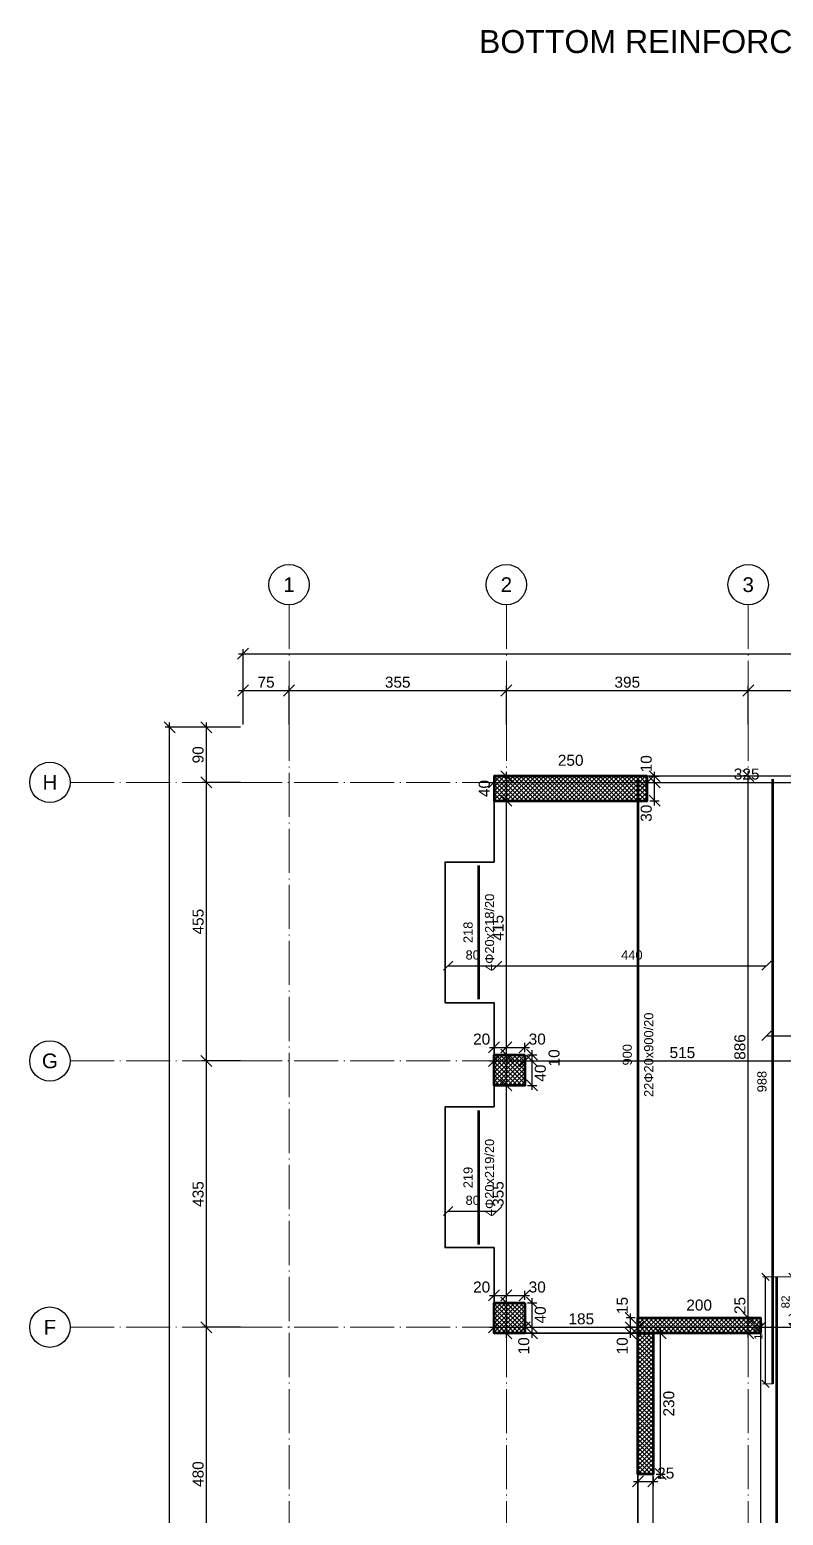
# Model space of a CAD drawing. Header units: millimetres. Extents: x -404 to 6018, y -5139 to 7890.
# Drawn here: x 3471 to 4702, y -2937 to -511 of the extents above; entities that cross this region are included whole.
import ezdxf
from ezdxf.enums import TextEntityAlignment as Align

# ---------------------------------------------------------------- set-up
doc = ezdxf.new("R2010")
doc.units = ezdxf.units.MM
doc.linetypes.add('ZWCAD_ISO04W100', pattern=[30.5, 24, -3, 0.5, -3])
for name, color, linetype, lineweight in [('AXIS LINES', 255, 'ZWCAD_ISO04W100', 13), ('COLUMN', 140, 'Continuous', 53), ('SLAB', 3, 'Continuous', 35), ('WALL', 10, 'Continuous', 53)]:
    doc.layers.add(name, color=color, linetype=linetype, lineweight=lineweight)
for name, color, linetype in [('FW_AXIS', 7, 'Continuous'), ('FW_COLUMN_HATCH', 8, 'Continuous'), ('FW_DIM', 7, 'Continuous'), ('FW_WALL_HATCH', 8, 'Continuous'), ('OPENING', 7, 'Continuous'), ('REB_NOTES', 7, 'Continuous'), ('REB_TOP_MESH_Y', 5, 'Continuous'), ('REB_TOP_MESH_Y_AXDIM', 5, 'Continuous'), ('REB_TOP_MESH_Y_LAP', 5, 'Continuous'), ('REB_TOP_MESH_Y_RANGE', 5, 'Continuous'), ('REB_TOP_MESH_Y_TEXT', 5, 'Continuous')]:
    doc.layers.add(name, color=color, linetype=linetype)
doc.styles.add('REBAR_TXT', font='arial.ttf')
doc.styles.get("Standard").update_dxf_attribs({"font": 'arial.ttf'})
doc.dimstyles.new('FW_DIM', dxfattribs={"dimtxt": 18, "dimasz": 9, "dimexe": 7.5, "dimexo": 4.5, "dimgap": 4.5, "dimtad": 1, "dimdec": 0, "dimtxsty": 'Standard', "dimtsz": 9, "dimcen": 2.5, "dimdle": 7.5, "dimclrd": 256, "dimclre": 256, "dimclrt": 7, "dimazin": 3, "dimtfac": 1, "dimtmove": 2, "dimatfit": 3})
doc.dimstyles.new('REBAR LAP', dxfattribs={"dimtxt": 13.5, "dimasz": 2.5, "dimexe": 4.5, "dimexo": 0, "dimgap": 4.5, "dimtad": 1, "dimdec": 0, "dimtxsty": 'Standard', "dimtsz": 6, "dimcen": 2.5, "dimclrd": 6, "dimclre": 6, "dimclrt": 7, "dimazin": 3, "dimtfac": 1, "dimtmove": 2, "dimatfit": 3, "dimlwd": 25, "dimlwe": 18})
doc.dimstyles.new('REBAR M-200', dxfattribs={"dimtxt": 15, "dimasz": 15, "dimexe": 25, "dimexo": 12.5, "dimgap": 10, "dimtad": 1, "dimdec": 0, "dimtxsty": 'Standard', "dimblk": 'NONE', "dimcen": 50, "dimse1": 1, "dimse2": 1, "dimclrd": 6, "dimclre": 6, "dimclrt": 7, "dimazin": 3, "dimtfac": 1, "dimtmove": 2, "dimatfit": 3, "dimldrblk": 'NONE', "dimlwd": 53})
doc.dimstyles.new('REBAR RANGE', dxfattribs={"dimtxt": 15, "dimasz": 2.5, "dimexe": 0, "dimexo": 0, "dimgap": 10, "dimtad": 1, "dimdec": 0, "dimtxsty": 'Standard', "dimtsz": 7.5, "dimcen": 2.5, "dimse1": 1, "dimse2": 1, "dimclrd": 6, "dimclre": 6, "dimclrt": 7, "dimazin": 3, "dimtfac": 1, "dimtmove": 2, "dimatfit": 3, "dimlwd": 25})

# ---------------------------------------------------------------- blocks, each defined once
blk = doc.blocks.new('*D1148')
at = {"color": 6, "lineweight": 53}
blk.add_line((4691.7, -3570.6), (4691.7, -2547.6), dxfattribs=at)
at = {"layer": 'Defpoints'}
for p in [(4691.7, -2547.6), (4691.7, -3570.6), (4691.7, -3570.6)]:
    blk.add_point(p, dxfattribs=at)
at = {"layer": 'REB_TOP_MESH_Y', "color": 7, "insert": (4674.2, -3059.1), "char_height": 15, "attachment_point": 5, "rotation": 90}
blk.add_mtext('1023', dxfattribs=at)
blk = doc.blocks.new('_NONE')
blk = doc.blocks.new('*D1149')
at = {"color": 6, "lineweight": 53}
blk.add_line((4685, -2722.6), (4685, -1735.1), dxfattribs=at)
at = {"layer": 'Defpoints'}
for p in [(4685, -1735.1), (4685, -2722.6), (4685, -2722.6)]:
    blk.add_point(p, dxfattribs=at)
at = {"layer": 'REB_TOP_MESH_Y', "color": 7, "insert": (4667.5, -2228.9), "char_height": 15, "attachment_point": 5, "rotation": 90}
blk.add_mtext('988', dxfattribs=at)
blk = doc.blocks.new('_Oblique')
at = {"color": 0, "linetype": 'ByBlock', "lineweight": -2}
blk.add_line((-0.5, -0.5), (0.5, 0.5), dxfattribs=at)
blk = doc.blocks.new('*D1152')
at = {"color": 6, "lineweight": 18}
for p, q in [((4691.7, -2547.6), (4668.5, -2547.6)), ((4685, -2722.6), (4668.5, -2722.6))]:
    blk.add_line(p, q, dxfattribs=at)
at = {"color": 6, "lineweight": 25}
blk.add_line((4673, -2722.6), (4673, -2547.6), dxfattribs=at)
at = {"layer": 'Defpoints'}
for p in [(4691.7, -2547.6), (4673, -2722.6), (4685, -2722.6)]:
    blk.add_point(p, dxfattribs=at)
at = {"layer": 'REB_TOP_MESH_Y_LAP', "color": 6, "xscale": 12, "yscale": 12, "rotation": 90}
for p in [(4673, -2547.6), (4673, -2722.6)]:
    blk.add_blockref('_OBLIQUE', p, dxfattribs=at)
at = {"layer": 'REB_TOP_MESH_Y_LAP', "color": 7, "insert": (4661.7, -2635.1), "char_height": 13.5, "attachment_point": 5, "rotation": 90}
blk.add_mtext('175', dxfattribs=at)
blk = doc.blocks.new('*D1153')
at = {"color": 6, "lineweight": 18}
for p, q in [((4691.7, -2547.6), (4721.7, -2547.6)), ((4691.7, -2630.1), (4721.7, -2630.1))]:
    blk.add_line(p, q, dxfattribs=at)
at = {"color": 6, "lineweight": 25}
blk.add_line((4717.2, -2630.1), (4717.2, -2547.6), dxfattribs=at)
at = {"layer": 'Defpoints'}
for p in [(4691.7, -2547.6), (4691.7, -2630.1), (4717.2, -2630.1)]:
    blk.add_point(p, dxfattribs=at)
at = {"layer": 'REB_TOP_MESH_Y_AXDIM', "color": 6, "xscale": 12, "yscale": 12, "rotation": 90}
for p in [(4717.2, -2547.6), (4717.2, -2630.1)]:
    blk.add_blockref('_OBLIQUE', p, dxfattribs=at)
at = {"layer": 'REB_TOP_MESH_Y_AXDIM', "color": 7, "insert": (4706, -2588.9), "char_height": 13.5, "attachment_point": 5, "rotation": 90}
blk.add_mtext('82', dxfattribs=at)
blk = doc.blocks.new('*D1160')
at = {"color": 6, "lineweight": 25}
blk.add_line((4235, -2039.6), (4675, -2039.6), dxfattribs=at)
at = {"layer": 'Defpoints'}
for p in [(4235, -2039.6), (4235, -2039.6), (4675, -2039.6)]:
    blk.add_point(p, dxfattribs=at)
at = {"layer": 'REB_TOP_MESH_Y_RANGE', "color": 6, "xscale": 15, "yscale": 15}
for p in [(4235, -2039.6), (4675, -2039.6)]:
    blk.add_blockref('_OBLIQUE', p, dxfattribs=at)
at = {"layer": 'REB_TOP_MESH_Y_RANGE', "color": 7, "insert": (4455, -2022.1), "char_height": 15, "attachment_point": 5}
blk.add_mtext('440', dxfattribs=at)
blk = doc.blocks.new('*D1161')
at = {"color": 6, "lineweight": 53}
blk.add_line((4465, -2635.1), (4465, -1735.1), dxfattribs=at)
at = {"layer": 'Defpoints'}
for p in [(4465, -1735.1), (4465, -2635.1), (4465, -2635.1)]:
    blk.add_point(p, dxfattribs=at)
at = {"layer": 'REB_TOP_MESH_Y', "color": 7, "insert": (4447.5, -2185.1), "char_height": 15, "attachment_point": 5, "rotation": 90}
blk.add_mtext('900', dxfattribs=at)
blk = doc.blocks.new('*D1167')
at = {"color": 6, "lineweight": 25}
blk.add_line((4675, -2154), (4815, -2154), dxfattribs=at)
at = {"layer": 'Defpoints'}
for p in [(4675, -2154), (4675, -2154), (4815, -2154)]:
    blk.add_point(p, dxfattribs=at)
at = {"layer": 'REB_TOP_MESH_Y_RANGE', "color": 6, "xscale": 15, "yscale": 15}
for p in [(4675, -2154), (4815, -2154)]:
    blk.add_blockref('_OBLIQUE', p, dxfattribs=at)
at = {"layer": 'REB_TOP_MESH_Y_RANGE', "color": 7, "insert": (4745, -2136.5), "char_height": 15, "attachment_point": 5}
blk.add_mtext('140', dxfattribs=at)
blk = doc.blocks.new('*D1173')
at = {"color": 6, "lineweight": 25}
blk.add_line((4155, -2440.4), (4235, -2440.4), dxfattribs=at)
at = {"layer": 'Defpoints'}
for p in [(4155, -2440.4), (4155, -2440.4), (4235, -2440.4)]:
    blk.add_point(p, dxfattribs=at)
at = {"layer": 'REB_TOP_MESH_Y_RANGE', "color": 6, "xscale": 15, "yscale": 15}
for p in [(4155, -2440.4), (4235, -2440.4)]:
    blk.add_blockref('_OBLIQUE', p, dxfattribs=at)
at = {"layer": 'REB_TOP_MESH_Y_RANGE', "color": 7, "insert": (4195, -2422.9), "char_height": 15, "attachment_point": 5}
blk.add_mtext('80', dxfattribs=at)
blk = doc.blocks.new('*D1174')
at = {"color": 6, "lineweight": 53}
blk.add_line((4205, -2495.1), (4205, -2276.1), dxfattribs=at)
at = {"layer": 'Defpoints'}
for p in [(4205, -2276.1), (4205, -2495.1), (4205, -2495.1)]:
    blk.add_point(p, dxfattribs=at)
at = {"layer": 'REB_TOP_MESH_Y', "color": 7, "insert": (4187.5, -2385.6), "char_height": 15, "attachment_point": 5, "rotation": 90}
blk.add_mtext('219', dxfattribs=at)
blk = doc.blocks.new('*D1175')
at = {"color": 6, "lineweight": 25}
blk.add_line((4155, -2039.6), (4235, -2039.6), dxfattribs=at)
at = {"layer": 'Defpoints'}
for p in [(4155, -2039.6), (4155, -2039.6), (4235, -2039.6)]:
    blk.add_point(p, dxfattribs=at)
at = {"layer": 'REB_TOP_MESH_Y_RANGE', "color": 6, "xscale": 15, "yscale": 15}
for p in [(4155, -2039.6), (4235, -2039.6)]:
    blk.add_blockref('_OBLIQUE', p, dxfattribs=at)
at = {"layer": 'REB_TOP_MESH_Y_RANGE', "color": 7, "insert": (4195, -2022.1), "char_height": 15, "attachment_point": 5}
blk.add_mtext('80', dxfattribs=at)
blk = doc.blocks.new('*D1176')
at = {"color": 6, "lineweight": 53}
blk.add_line((4205, -2094.1), (4205, -1876.1), dxfattribs=at)
at = {"layer": 'Defpoints'}
for p in [(4205, -1876.1), (4205, -2094.1), (4205, -2094.1)]:
    blk.add_point(p, dxfattribs=at)
at = {"layer": 'REB_TOP_MESH_Y', "color": 7, "insert": (4187.5, -1985.1), "char_height": 15, "attachment_point": 5, "rotation": 90}
blk.add_mtext('218', dxfattribs=at)
blk = doc.blocks.new('*D1197')
for p, q in [((4460.4, -2630.1), (4445.4, -2630.1)), ((4460.4, -2640.1), (4445.4, -2640.1)), ((4452.9, -2647.6), (4452.9, -2622.6))]:
    blk.add_line(p, q)
at = {"layer": 'Defpoints'}
for p in [(4452.9, -2640.1), (4464.9, -2630.1), (4464.9, -2640.1)]:
    blk.add_point(p, dxfattribs=at)
at = {"layer": 'FW_DIM', "xscale": 18, "yscale": 18, "rotation": 90}
for p in [(4452.9, -2630.1), (4452.9, -2640.1)]:
    blk.add_blockref('_OBLIQUE', p, dxfattribs=at)
at = {"layer": 'FW_DIM', "color": 7, "insert": (4439.4, -2660.5), "char_height": 18, "attachment_point": 5, "rotation": 90}
blk.add_mtext('10', dxfattribs=at)
blk = doc.blocks.new('*D1198')
for p, q in [((4460.4, -2615.1), (4445.4, -2615.1)), ((4452.9, -2637.6), (4452.9, -2607.6)), ((4460.4, -2630.1), (4445.4, -2630.1))]:
    blk.add_line(p, q)
at = {"layer": 'Defpoints'}
for p in [(4464.9, -2615.1), (4452.9, -2630.1), (4464.9, -2630.1)]:
    blk.add_point(p, dxfattribs=at)
at = {"layer": 'FW_DIM', "xscale": 18, "yscale": 18, "rotation": 90}
for p in [(4452.9, -2615.1), (4452.9, -2630.1)]:
    blk.add_blockref('_OBLIQUE', p, dxfattribs=at)
at = {"layer": 'FW_DIM', "color": 7, "insert": (4439.4, -2594.7), "char_height": 18, "attachment_point": 5, "rotation": 90}
blk.add_mtext('15', dxfattribs=at)
blk = doc.blocks.new('*D1199')
for p, q in [((4457.4, -2882.1), (4497.4, -2882.1)), ((4464.9, -2874.6), (4464.9, -2889.6)), ((4489.9, -2874.6), (4489.9, -2889.6))]:
    blk.add_line(p, q)
at = {"layer": 'Defpoints'}
for p in [(4464.9, -2870.1), (4464.9, -2882.1), (4489.9, -2870.1)]:
    blk.add_point(p, dxfattribs=at)
at = {"layer": 'FW_DIM', "xscale": 18, "yscale": 18}
for p in [(4464.9, -2882.1), (4489.9, -2882.1)]:
    blk.add_blockref('_OBLIQUE', p, dxfattribs=at)
at = {"layer": 'FW_DIM', "color": 7, "insert": (4510.3, -2868.6), "char_height": 18, "attachment_point": 5}
blk.add_mtext('25', dxfattribs=at)
blk = doc.blocks.new('*D1200')
for p, q in [((4494.4, -2640.1), (4509.4, -2640.1)), ((4501.9, -2877.6), (4501.9, -2632.6)), ((4494.4, -2870.1), (4509.4, -2870.1))]:
    blk.add_line(p, q)
at = {"layer": 'Defpoints'}
for p in [(4489.9, -2640.1), (4489.9, -2870.1), (4501.9, -2870.1)]:
    blk.add_point(p, dxfattribs=at)
at = {"layer": 'FW_DIM', "xscale": 18, "yscale": 18, "rotation": 90}
for p in [(4501.9, -2640.1), (4501.9, -2870.1)]:
    blk.add_blockref('_OBLIQUE', p, dxfattribs=at)
at = {"layer": 'FW_DIM', "color": 7, "insert": (4515.4, -2755.1), "char_height": 18, "attachment_point": 5, "rotation": 90}
blk.add_mtext('230', dxfattribs=at)
blk = doc.blocks.new('*D1201')
for p, q in [((4484.5, -1740.1), (4499.5, -1740.1)), ((4492, -1777.6), (4492, -1732.6)), ((4484.5, -1770.1), (4499.5, -1770.1))]:
    blk.add_line(p, q)
at = {"layer": 'Defpoints'}
for p in [(4480, -1740.1), (4480, -1770.1), (4492, -1770.1)]:
    blk.add_point(p, dxfattribs=at)
at = {"layer": 'FW_DIM', "xscale": 18, "yscale": 18, "rotation": 90}
for p in [(4492, -1740.1), (4492, -1770.1)]:
    blk.add_blockref('_OBLIQUE', p, dxfattribs=at)
at = {"layer": 'FW_DIM', "color": 7, "insert": (4478.5, -1790.5), "char_height": 18, "attachment_point": 5, "rotation": 90}
blk.add_mtext('30', dxfattribs=at)
blk = doc.blocks.new('*D1202')
for p, q in [((4492, -1747.6), (4492, -1722.6)), ((4484.5, -1730.1), (4499.5, -1730.1)), ((4484.5, -1740.1), (4499.5, -1740.1))]:
    blk.add_line(p, q)
at = {"layer": 'Defpoints'}
for p in [(4480, -1730.1), (4480, -1740.1), (4492, -1740.1)]:
    blk.add_point(p, dxfattribs=at)
at = {"layer": 'FW_DIM', "xscale": 18, "yscale": 18, "rotation": 90}
for p in [(4492, -1730.1), (4492, -1740.1)]:
    blk.add_blockref('_OBLIQUE', p, dxfattribs=at)
at = {"layer": 'FW_DIM', "color": 7, "insert": (4478.5, -1709.7), "char_height": 18, "attachment_point": 5, "rotation": 90}
blk.add_mtext('10', dxfattribs=at)
blk = doc.blocks.new('*D1223')
for p, q in [((4222.5, -2173.1), (4257.5, -2173.1)), ((4230, -2180.6), (4230, -2165.6)), ((4250, -2180.6), (4250, -2165.6))]:
    blk.add_line(p, q)
at = {"layer": 'Defpoints'}
for p in [(4230, -2173.1), (4230, -2185.1), (4250, -2185.1)]:
    blk.add_point(p, dxfattribs=at)
at = {"layer": 'FW_DIM', "xscale": 18, "yscale": 18}
for p in [(4230, -2173.1), (4250, -2173.1)]:
    blk.add_blockref('_OBLIQUE', p, dxfattribs=at)
at = {"layer": 'FW_DIM', "color": 7, "insert": (4209.6, -2159.6), "char_height": 18, "attachment_point": 5}
blk.add_mtext('20', dxfattribs=at)
blk = doc.blocks.new('*D1224')
for p, q in [((4242.5, -2173.1), (4287.5, -2173.1)), ((4250, -2180.6), (4250, -2165.6)), ((4280, -2180.6), (4280, -2165.6))]:
    blk.add_line(p, q)
at = {"layer": 'Defpoints'}
for p in [(4250, -2173.1), (4250, -2185.1), (4280, -2185.1)]:
    blk.add_point(p, dxfattribs=at)
at = {"layer": 'FW_DIM', "xscale": 18, "yscale": 18}
for p in [(4250, -2173.1), (4280, -2173.1)]:
    blk.add_blockref('_OBLIQUE', p, dxfattribs=at)
at = {"layer": 'FW_DIM', "color": 7, "insert": (4300.4, -2159.6), "char_height": 18, "attachment_point": 5}
blk.add_mtext('30', dxfattribs=at)
blk = doc.blocks.new('*D1225')
for p, q in [((4284.5, -2195.1), (4299.5, -2195.1)), ((4292, -2242.6), (4292, -2187.6)), ((4284.5, -2235.1), (4299.5, -2235.1))]:
    blk.add_line(p, q)
at = {"layer": 'Defpoints'}
for p in [(4280, -2195.1), (4280, -2235.1), (4292, -2235.1)]:
    blk.add_point(p, dxfattribs=at)
at = {"layer": 'FW_DIM', "xscale": 18, "yscale": 18, "rotation": 90}
for p in [(4292, -2195.1), (4292, -2235.1)]:
    blk.add_blockref('_OBLIQUE', p, dxfattribs=at)
at = {"layer": 'FW_DIM', "color": 7, "insert": (4305.5, -2215.1), "char_height": 18, "attachment_point": 5, "rotation": 90}
blk.add_mtext('40', dxfattribs=at)
blk = doc.blocks.new('*D1226')
for p, q in [((4292, -2202.6), (4292, -2177.6)), ((4284.5, -2185.1), (4299.5, -2185.1)), ((4284.5, -2195.1), (4299.5, -2195.1))]:
    blk.add_line(p, q)
at = {"layer": 'Defpoints'}
for p in [(4280, -2185.1), (4280, -2195.1), (4292, -2195.1)]:
    blk.add_point(p, dxfattribs=at)
at = {"layer": 'FW_DIM', "xscale": 18, "yscale": 18, "rotation": 90}
for p in [(4292, -2185.1), (4292, -2195.1)]:
    blk.add_blockref('_OBLIQUE', p, dxfattribs=at)
at = {"layer": 'FW_DIM', "color": 7, "insert": (4328, -2190.1), "char_height": 18, "attachment_point": 5, "rotation": 90}
blk.add_mtext('10', dxfattribs=at)
blk = doc.blocks.new('*D1235')
for p, q in [((4230, -2585.6), (4230, -2570.6)), ((4250, -2585.6), (4250, -2570.6)), ((4222.5, -2578.1), (4257.5, -2578.1))]:
    blk.add_line(p, q)
at = {"layer": 'Defpoints'}
for p in [(4230, -2578.1), (4230, -2590.1), (4250, -2590.1)]:
    blk.add_point(p, dxfattribs=at)
at = {"layer": 'FW_DIM', "xscale": 18, "yscale": 18}
for p in [(4230, -2578.1), (4250, -2578.1)]:
    blk.add_blockref('_OBLIQUE', p, dxfattribs=at)
at = {"layer": 'FW_DIM', "color": 7, "insert": (4209.6, -2564.6), "char_height": 18, "attachment_point": 5}
blk.add_mtext('20', dxfattribs=at)
blk = doc.blocks.new('*D1236')
for p, q in [((4250, -2585.6), (4250, -2570.6)), ((4280, -2585.6), (4280, -2570.6)), ((4242.5, -2578.1), (4287.5, -2578.1))]:
    blk.add_line(p, q)
at = {"layer": 'Defpoints'}
for p in [(4250, -2578.1), (4250, -2590.1), (4280, -2590.1)]:
    blk.add_point(p, dxfattribs=at)
at = {"layer": 'FW_DIM', "xscale": 18, "yscale": 18}
for p in [(4250, -2578.1), (4280, -2578.1)]:
    blk.add_blockref('_OBLIQUE', p, dxfattribs=at)
at = {"layer": 'FW_DIM', "color": 7, "insert": (4300.4, -2564.6), "char_height": 18, "attachment_point": 5}
blk.add_mtext('30', dxfattribs=at)
blk = doc.blocks.new('*D1237')
for p, q in [((4284.5, -2630.1), (4299.5, -2630.1)), ((4284.5, -2640.1), (4299.5, -2640.1)), ((4292, -2647.6), (4292, -2622.6))]:
    blk.add_line(p, q)
at = {"layer": 'Defpoints'}
for p in [(4280, -2630.1), (4280, -2640.1), (4292, -2640.1)]:
    blk.add_point(p, dxfattribs=at)
at = {"layer": 'FW_DIM', "xscale": 18, "yscale": 18, "rotation": 90}
for p in [(4292, -2630.1), (4292, -2640.1)]:
    blk.add_blockref('_OBLIQUE', p, dxfattribs=at)
at = {"layer": 'FW_DIM', "color": 7, "insert": (4278.5, -2660.5), "char_height": 18, "attachment_point": 5, "rotation": 90}
blk.add_mtext('10', dxfattribs=at)
blk = doc.blocks.new('*D1238')
for p, q in [((4284.5, -2590.1), (4299.5, -2590.1)), ((4292, -2637.6), (4292, -2582.6)), ((4284.5, -2630.1), (4299.5, -2630.1))]:
    blk.add_line(p, q)
at = {"layer": 'Defpoints'}
for p in [(4280, -2590.1), (4280, -2630.1), (4292, -2630.1)]:
    blk.add_point(p, dxfattribs=at)
at = {"layer": 'FW_DIM', "xscale": 18, "yscale": 18, "rotation": 90}
for p in [(4292, -2590.1), (4292, -2630.1)]:
    blk.add_blockref('_OBLIQUE', p, dxfattribs=at)
at = {"layer": 'FW_DIM', "color": 7, "insert": (4305.5, -2610.1), "char_height": 18, "attachment_point": 5, "rotation": 90}
blk.add_mtext('40', dxfattribs=at)
blk = doc.blocks.new('*D1290')
for p, q in [((4222.5, -2630.1), (4287.5, -2630.1)), ((4230, -2625.6), (4230, -2622.6)), ((4280, -2625.6), (4280, -2622.6))]:
    blk.add_line(p, q)
at = {"layer": 'Defpoints'}
for p in [(4230, -2630.1), (4230, -2630.1), (4280, -2630.1)]:
    blk.add_point(p, dxfattribs=at)
at = {"layer": 'FW_DIM', "xscale": 18, "yscale": 18}
for p in [(4230, -2630.1), (4280, -2630.1)]:
    blk.add_blockref('_OBLIQUE', p, dxfattribs=at)
blk = doc.blocks.new('*D1298')
for p, q in [((4222.4, -2195.1), (4287.5, -2195.1)), ((4229.9, -2190.6), (4229.9, -2187.6)), ((4280, -2190.6), (4280, -2187.6))]:
    blk.add_line(p, q)
at = {"layer": 'Defpoints'}
for p in [(4229.9, -2195.1), (4229.9, -2195.1), (4280, -2195.1)]:
    blk.add_point(p, dxfattribs=at)
at = {"layer": 'FW_DIM', "xscale": 18, "yscale": 18}
for p in [(4229.9, -2195.1), (4280, -2195.1)]:
    blk.add_blockref('_OBLIQUE', p, dxfattribs=at)
blk = doc.blocks.new('*D1320')
for p, q in [((4245.5, -2590.1), (4242.5, -2590.1)), ((4250, -2647.6), (4250, -2582.6)), ((4245.5, -2640.1), (4242.5, -2640.1))]:
    blk.add_line(p, q)
at = {"layer": 'Defpoints'}
for p in [(4250, -2590.1), (4250, -2640.1), (4250, -2640.1)]:
    blk.add_point(p, dxfattribs=at)
at = {"layer": 'FW_DIM', "xscale": 18, "yscale": 18, "rotation": 90}
for p in [(4250, -2590.1), (4250, -2640.1)]:
    blk.add_blockref('_OBLIQUE', p, dxfattribs=at)
blk = doc.blocks.new('*D1322')
for p, q in [((4250, -2242.6), (4250, -2177.6)), ((4245.5, -2185.1), (4242.5, -2185.1)), ((4245.5, -2235.1), (4242.5, -2235.1))]:
    blk.add_line(p, q)
at = {"layer": 'Defpoints'}
for p in [(4250, -2185.1), (4250, -2235.1), (4250, -2235.1)]:
    blk.add_point(p, dxfattribs=at)
at = {"layer": 'FW_DIM', "xscale": 18, "yscale": 18, "rotation": 90}
for p in [(4250, -2185.1), (4250, -2235.1)]:
    blk.add_blockref('_OBLIQUE', p, dxfattribs=at)

msp = doc.modelspace()

# ---------------------------------------------------------------- hatches: boundary and pattern name
at = {"layer": 'FW_COLUMN_HATCH'}
h = msp.add_hatch(dxfattribs=at)
h.set_pattern_fill('ANSI37', scale=1.6)
h.paths.add_polyline_path([(4280, -2185.1), (4280, -2235.1), (4230, -2235.1), (4230, -2185.1), (4280, -2185.1), (4280, -2185.1)])
h = msp.add_hatch(dxfattribs=at)
h.set_pattern_fill('ANSI37', scale=1.6)
h.paths.add_polyline_path([(4280, -2590.1), (4280, -2640.1), (4230, -2640.1), (4230, -2590.1), (4280, -2590.1), (4280, -2590.1)])
at = {"layer": 'FW_WALL_HATCH'}
h = msp.add_hatch(dxfattribs=at)
h.set_pattern_fill('ANSI37', scale=1.6)
h.paths.add_polyline_path([(4480, -1730.1), (4480, -1770.1), (4230, -1770.1), (4230, -1730.1), (4480, -1730.1)])
h = msp.add_hatch(dxfattribs=at)
h.set_pattern_fill('ANSI37', scale=1.6)
h.paths.add_polyline_path([(4464.9, -2640.1), (4464.9, -2615.1), (4664.9, -2615.1), (4664.9, -2640.1), (4489.9, -2640.1), (4489.9, -2870.1), (4464.9, -2870.1), (4464.9, -2640.1)])

# ---------------------------------------------------------------- linework, layer by layer
at = {"layer": 'AXIS LINES', "color": 0, "ltscale": 3}
for points in [[(3895, -1450.1), (3895, -4990.2)], [(4250, -1450.1), (4250, -4990.2)], [(4645, -1450.1), (4645, -4990.2)], [(3537.4, -1740.1), (5952.4, -1740.1)], [(3537.4, -2195.1), (5952.4, -2195.1)], [(3537.4, -2630.1), (5952.4, -2630.1)]]:
    msp.add_lwpolyline(points, dxfattribs=at)
at = {"layer": 'COLUMN', "ltscale": 0.08}
for points in [[(4280, -2185.1), (4280, -2235.1), (4230, -2235.1), (4230, -2185.1), (4280, -2185.1)], [(4280, -2590.1), (4280, -2640.1), (4230, -2640.1), (4230, -2590.1), (4280, -2590.1)]]:
    msp.add_lwpolyline(points, dxfattribs=at)
at = {"layer": 'FW_AXIS'}
for centre in [(3895, -1417.1), (4250, -1417.1), (4645, -1417.1), (3504.4, -1740.1), (3504.4, -2195.1), (3504.4, -2630.1)]:
    msp.add_circle(centre, 33, dxfattribs=at)
at = {"layer": 'OPENING'}
msp.add_lwpolyline([(4664.9, -3260.1), (4489.9, -3260.1), (4489.9, -2640.1), (4664.9, -2640.1)], close=True, dxfattribs=at)
at = {"layer": 'SLAB', "ltscale": 0.08}
msp.add_lwpolyline([(5600, -3210.2), (5599.9, -2690.1), (5499.9, -2690.1), (5499.9, -2640.1), (5670, -2640.1), (5670, -1730.1), (5035, -1730.1), (5035, -1650), (4805, -1650), (4805.1, -1729.4), (4230, -1730.1), (4230, -1870.2), (4150, -1870.2), (4149.9, -2100.1), (4230, -2100.1), (4229.9, -2270.1), (4150, -2270.2), (4149.9, -2500.1), (4230, -2500.1), (4230, -2640.1), (4464.9, -2640.1), (4464.9, -3100.1)], dxfattribs=at)
at = {"layer": 'WALL', "ltscale": 0.08}
msp.add_lwpolyline([(4480, -1730.1), (4230, -1730.1), (4230, -1770.1), (4480, -1770.1), (4480, -1730.1)], dxfattribs=at)
for points in [[(4664.9, -2640.1), (4464.9, -2640.1), (4464.9, -2615.1), (4664.9, -2615.1)], [(4464.9, -2640.1), (4489.9, -2640.1), (4489.9, -2870.1), (4464.9, -2870.1)]]:
    msp.add_lwpolyline(points, close=True, dxfattribs=at)

# ---------------------------------------------------------------- texts
at = {"layer": 'FW_AXIS', "color": 7, "style": 'REBAR_TXT'}
for s, p in [('1', (3895, -1417.1)), ('2', (4250, -1417.1)), ('3', (4645, -1417.1)), ('H', (3504.4, -1740.1)), ('G', (3504.4, -2195.1)), ('F', (3504.4, -2630.1))]:
    msp.add_text(s, height=24, dxfattribs=at).set_placement(p, align=Align.MIDDLE_CENTER)
at = {"layer": 'REB_NOTES', "color": 7, "style": 'REBAR_TXT'}
msp.add_text('BOTTOM REINFORCEMENT - DIRECTION Y', height=37.5, dxfattribs=at).set_placement((4745, -511.1), align=Align.TOP_CENTER)
at = {"layer": 'REB_TOP_MESH_Y_TEXT', "color": 7, "style": 'REBAR_TXT'}
for s, p in [('4Φ20x218/20', (4215, -1985.1)), ('22Φ20x900/20', (4475, -2185.1)), ('4Φ20x219/20', (4215, -2385.6))]:
    msp.add_text(s, height=15, rotation=90, dxfattribs=at).set_placement(p, align=Align.TOP_CENTER)

# ---------------------------------------------------------------- dimensions: what is measured, and where the dimension line sits
at = {"layer": 'FW_DIM'}
for base, p1, p2 in [((3820, -1530), (3820, -1650), (5670, -1650)), ((3820, -1590), (3820, -1650), (3895, -1650)), ((3895, -1590), (3895, -1650), (4250, -1650)), ((4250, -1590), (4250, -1650), (4645, -1650)), ((4645, -1590), (4645, -1650), (4825, -1650))]:
    msp.add_linear_dim(base=base, p1=p1, p2=p2, dimstyle='FW_DIM', dxfattribs=at).render()
for base, p1, p2 in [((3700, -4790.1), (3820, -4790.1), (3820, -1650)), ((3760, -1740.1), (3820, -1740.1), (3820, -1650)), ((3760, -2195.1), (3820, -2195.1), (3820, -1740.1)), ((3760, -2630.1), (3820, -2630.1), (3820, -2195.1)), ((3760, -3110.1), (3820, -3110.1), (3820, -2630.1))]:
    msp.add_linear_dim(base=base, p1=p1, p2=p2, angle=90, dimstyle='FW_DIM', dxfattribs=at).render()
for base, p1, p2, location, text in [((4230, -1740.1), (4230, -1740.1), (4480, -1740.1), (4355, -1704.1), '250'), ((4480, -1740.1), (4480, -1740.1), (4805, -1740.1), (4642.5, -1726.6), '325'), ((4280, -2195.1), (4280, -2195.1), (4795, -2195.1), (4537.5, -2181.6), '515'), ((4464.9, -2630.1), (4464.9, -2630.1), (4664.9, -2630.1), (4564.9, -2594.1), '200'), ((4280, -2630.1), (4280, -2630.1), (4464.9, -2630.1), (4372.4, -2616.6), '185'), ((4664.9, -2630.1), (4664.9, -2630.1), (4795, -2630.1), (4729.9, -2616.6), '130')]:
    msp.add_linear_dim(base=base, p1=p1, p2=p2, location=location, text=text, dimstyle='FW_DIM', override={"dimtmove": 2}, dxfattribs=at).render()
for base, p1, p2, text, picture, middle in [((4492, -1740.1), (4480, -1740.1), (4480, -1730.1), '10', '*D1202', (4478.5, -1709.7)), ((4492, -1770.1), (4480, -1770.1), (4480, -1740.1), '30', '*D1201', (4478.5, -1790.5)), ((4250, -2235.1), (4250, -2235.1), (4250, -2185.1), ' ', '*D1322', (4250, -2210.1)), ((4292, -2195.1), (4280, -2195.1), (4280, -2185.1), '10', '*D1226', (4328, -2190.1)), ((4292, -2235.1), (4280, -2235.1), (4280, -2195.1), '40', '*D1225', (4305.5, -2215.1)), ((4250, -2640.1), (4250, -2640.1), (4250, -2590.1), ' ', '*D1320', (4250, -2615.1)), ((4292, -2630.1), (4280, -2630.1), (4280, -2590.1), '40', '*D1238', (4305.5, -2610.1)), ((4452.9, -2630.1), (4464.9, -2630.1), (4464.9, -2615.1), '15', '*D1198', (4439.4, -2594.7)), ((4292, -2640.1), (4280, -2640.1), (4280, -2630.1), '10', '*D1237', (4278.5, -2660.5)), ((4452.9, -2640.1), (4464.9, -2640.1), (4464.9, -2630.1), '10', '*D1197', (4439.4, -2660.5)), ((4501.9, -2870.1), (4489.9, -2870.1), (4489.9, -2640.1), '230', '*D1200', (4515.4, -2755.1))]:
    dim = msp.add_linear_dim(base=base, p1=p1, p2=p2, angle=90, text=text, dimstyle='FW_DIM', override={"dimtmove": 2}, dxfattribs=at)
    dim.commit()
    dim.dimension.update_dxf_attribs({"geometry": picture, "text_midpoint": middle, "dimtype": 160})
for base, p1, p2, location, text in [((4250, -1770.1), (4250, -1770.1), (4250, -1730.1), (4214, -1750.1), '40'), ((4645, -2615.1), (4645, -2615.1), (4645, -1729.6), (4631.5, -2172.4), '886'), ((4250, -2185.1), (4250, -2185.1), (4250, -1770.1), (4236.5, -1977.6), '415'), ((4250, -2590.1), (4250, -2590.1), (4250, -2235.1), (4236.5, -2412.6), '355'), ((4645, -2640.1), (4645, -2640.1), (4645, -2615.1), (4631.5, -2594.7), '25')]:
    msp.add_linear_dim(base=base, p1=p1, p2=p2, angle=90, location=location, text=text, dimstyle='FW_DIM', override={"dimtmove": 2}, dxfattribs=at).render()
for base, p1, p2, text, picture, middle in [((4230, -2173.1), (4230, -2185.1), (4250, -2185.1), '20', '*D1223', (4209.6, -2159.6)), ((4250, -2173.1), (4250, -2185.1), (4280, -2185.1), '30', '*D1224', (4300.4, -2159.6)), ((4229.9, -2195.1), (4229.9, -2195.1), (4280, -2195.1), ' ', '*D1298', (4255, -2195.1)), ((4230, -2578.1), (4230, -2590.1), (4250, -2590.1), '20', '*D1235', (4209.6, -2564.6)), ((4250, -2578.1), (4250, -2590.1), (4280, -2590.1), '30', '*D1236', (4300.4, -2564.6)), ((4230, -2630.1), (4230, -2630.1), (4280, -2630.1), ' ', '*D1290', (4255, -2630.1)), ((4464.9, -2882.1), (4464.9, -2870.1), (4489.9, -2870.1), '25', '*D1199', (4510.3, -2868.6))]:
    dim = msp.add_linear_dim(base=base, p1=p1, p2=p2, text=text, dimstyle='FW_DIM', override={"dimtmove": 2}, dxfattribs=at)
    dim.commit()
    dim.dimension.update_dxf_attribs({"geometry": picture, "text_midpoint": middle, "dimtype": 160})
at = {"layer": 'REB_TOP_MESH_Y'}
for base, p1, p2, picture, middle in [((4465, -2635.1), (4465, -2635.1), (4465, -1735.1), '*D1161', (4447.5, -2185.1)), ((4684.986936, -2722.6117278), (4684.986936, -2722.6117278), (4684.986936, -1735.1117278), '*D1149', (4667.486936, -2228.8617278)), ((4205, -2094.1), (4205, -2094.1), (4205, -1876.1), '*D1176', (4187.5, -1985.1)), ((4205, -2495.1), (4205, -2495.1), (4205, -2276.1), '*D1174', (4187.5, -2385.6)), ((4691.7, -3570.6), (4691.7, -3570.6), (4691.7, -2547.6), '*D1148', (4674.2, -3059.1))]:
    dim = msp.add_linear_dim(base=base, p1=p1, p2=p2, angle=90, dimstyle='REBAR M-200', dxfattribs=at)
    dim.commit()
    dim.dimension.update_dxf_attribs({"geometry": picture, "text_midpoint": middle})
at = {"layer": 'REB_TOP_MESH_Y_AXDIM'}
dim = msp.add_linear_dim(base=(4717.236936, -2630.1117278), p1=(4691.736936, -2630.1117278), p2=(4691.736936, -2547.6117278), angle=90, dimstyle='REBAR LAP', dxfattribs=at)
dim.commit()
dim.dimension.update_dxf_attribs({"geometry": '*D1153', "text_midpoint": (4705.986936, -2588.8617278)})
at = {"layer": 'REB_TOP_MESH_Y_LAP'}
dim = msp.add_linear_dim(base=(4673, -2722.6), p1=(4685, -2722.6), p2=(4691.7, -2547.6), angle=90, dimstyle='REBAR LAP', dxfattribs=at)
dim.commit()
dim.dimension.update_dxf_attribs({"geometry": '*D1152', "text_midpoint": (4661.7, -2635.1)})
at = {"layer": 'REB_TOP_MESH_Y_RANGE'}
for base, p1, p2, picture, middle in [((4155, -2039.6), (4155, -2039.6), (4235, -2039.6), '*D1175', (4195, -2022.1)), ((4235, -2039.6), (4235, -2039.6), (4675, -2039.6), '*D1160', (4455, -2022.1)), ((4675, -2154), (4675, -2154), (4815, -2154), '*D1167', (4745, -2136.5)), ((4155, -2440.4), (4155, -2440.4), (4235, -2440.4), '*D1173', (4195, -2422.9))]:
    dim = msp.add_linear_dim(base=base, p1=p1, p2=p2, dimstyle='REBAR RANGE', dxfattribs=at)
    dim.commit()
    dim.dimension.update_dxf_attribs({"geometry": picture, "text_midpoint": middle})

doc.saveas('drawing.dxf')
